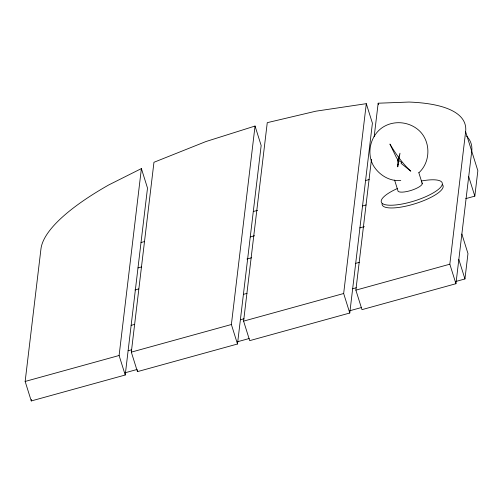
<?xml version="1.0" encoding="UTF-8"?>
<svg xmlns="http://www.w3.org/2000/svg" width="503" height="503" viewBox="0 0 503 503"><rect width="100%" height="100%" fill="white"/><g stroke="black" fill="none" stroke-linecap="round" stroke-linejoin="round"><path stroke-width="0.75" d="M25.15 381.444L40.95 248.96A221.842 61.316 -17.4 0 1 108.723 184.953L141.393 168.58L147.505 188.084L125.216 375.012L31.261 400.948L25.15 381.444L119.104 355.502L141.393 168.58M31.261 400.948L31.444 399.432M131.321 352.131L153.956 162.287L205.96 141.532L255.046 126.039L261.158 145.543L237.491 344.014L137.432 371.635L131.321 352.131L231.38 324.51L255.046 126.039M137.432 371.635L137.615 370.12M243.597 321.134L267.263 122.663L315.871 111.188L366.297 103.668L372.409 123.172L349.774 313.017L249.708 340.644L243.597 321.134L343.656 293.513L366.297 103.668M466.545 136.08A221.842 61.316 -17.4 0 1 471.739 151.227L455.938 283.711L361.984 309.647L355.873 290.143L371.478 159.294M374.169 136.709L378.162 103.216L409.021 102.052A221.842 61.316 -17.4 0 1 465.627 131.723L477.85 170.737L474.819 196.139L465.734 198.647M455.938 283.711L449.827 264.201L465.627 131.723M455.863 281.466L464.948 278.958L467.972 253.556L461.861 234.046M418.898 172.73C430.467 162.249 430.926 142.45 419.955 131.371C410.989 122.418 396.521 120.054 385.229 125.869C371.233 132.924 365.763 151.931 373.327 165.512C378.941 174.893 389.649 181.658 400.772 180.439M141.016 242.528L144.606 241.541M253.292 211.537L257.605 210.342M365.568 180.539L369.158 179.546M137.985 267.936L141.576 266.942M250.261 236.938L254.575 235.75M362.537 205.941L366.134 204.947M134.93 289.973L138.715 288.923M246.96 259.039L251.506 257.788M359.758 227.903L364.298 226.652M131.138 325.347L134.729 324.36M243.414 294.356L247.011 293.362M355.69 263.358L359.287 262.365M128.108 350.754L131.704 349.761M240.384 319.757L243.98 318.764M352.666 288.76L356.256 287.766M355.873 290.143L449.827 264.201M125.052 372.792L137.162 369.447M237.844 341.65L249.199 338.519M349.881 310.722L361.236 307.591M468.708 176.635L474.819 196.139M458.83 259.454L464.948 278.958M418.804 172.63L422.269 183.683M378.162 103.216L378.614 104.662M394.591 180.074L397.835 190.423A12.764 3.527 -17.4 0 0 411.196 190.392A12.764 3.527 -17.4 0 0 421.967 182.809M343.656 293.513L349.774 313.017M231.38 324.51L237.491 344.014M119.104 355.502L125.216 375.012M442.414 184.639A31.903 8.815 -17.4 0 1 415.478 203.589A31.903 8.815 -17.4 0 1 382.079 203.677M421.52 180.986A31.903 8.815 -17.4 0 1 437.359 190.197A31.903 8.815 -17.4 0 1 389.19 205.205A31.903 8.815 -17.4 0 1 397.477 188.48M397.804 164.506L397.766 166.858L398.15 164.556L397.804 164.506L397.898 160.161L399.986 153.214L398.734 160.991L396.439 157.628L389.926 144.059C395.735 153.887 402.362 163.393 410.788 171.171L401.073 163.324L401.822 162.444L397.898 160.161L398.495 162.463L398.169 164.468L397.804 164.506"/></g></svg>
